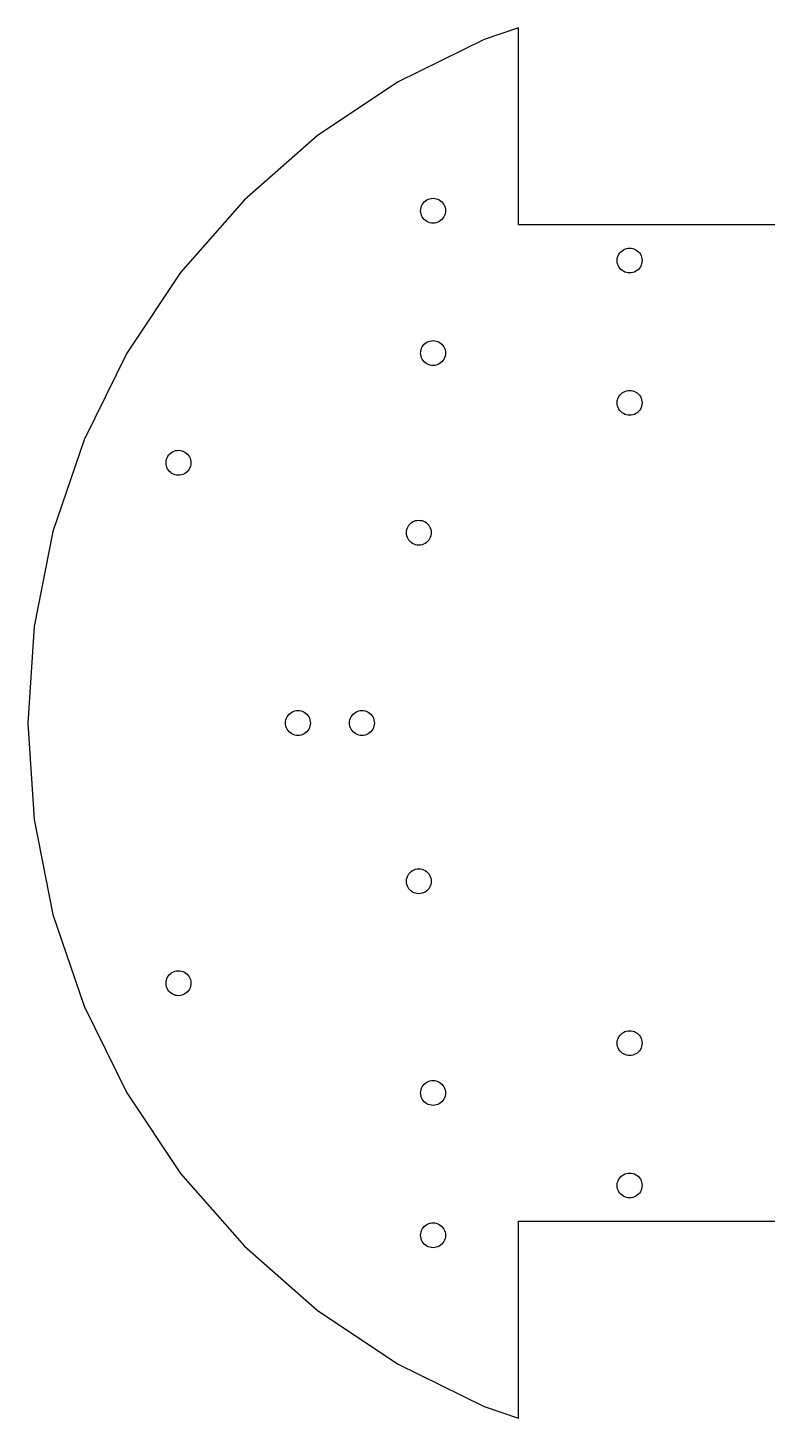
# Model space of a CAD drawing. Header units: metres. Extents: x -104 to 104, y -98 to 98.
# Drawn here: x -104 to 0, y -97.7 to 97.7 of the extents above; entities that cross this region are included whole.
import ezdxf

# ---------------------------------------------------------------- set-up
doc = ezdxf.new("R2010")
doc.units = ezdxf.units.M

msp = doc.modelspace()

# ---------------------------------------------------------------- linework, layer by layer
for p, q in [((-35, 97.7125), (-39.7991, 96.0835)), ((-35, 70), (-35, 97.7125)), ((-39.7991, 96.0835), (-52, 90.0666)), ((-52, 90.0666), (-63.3112, 82.5087)), ((-63.3112, 82.5087), (-73.5391, 73.5391)), ((-73.5391, 73.5391), (-82.5087, 63.3112)), ((-48.735, 72.2284), (-48.6904, 72.4529)), ((-48.6904, 72.4529), (-48.6168, 72.6697)), ((-48.6168, 72.6697), (-48.5155, 72.875)), ((-48.5155, 72.875), (-48.3884, 73.0653)), ((-48.3884, 73.0653), (-48.2374, 73.2374)), ((-48.2374, 73.2374), (-48.0653, 73.3884)), ((-48.0653, 73.3884), (-47.875, 73.5155)), ((-47.875, 73.5155), (-47.6697, 73.6168)), ((-47.6697, 73.6168), (-47.4529, 73.6904)), ((-47.4529, 73.6904), (-47.2284, 73.735)), ((-47.2284, 73.735), (-47, 73.75)), ((-47, 73.75), (-46.7716, 73.735)), ((-46.7716, 73.735), (-46.5471, 73.6904)), ((-46.5471, 73.6904), (-46.3303, 73.6168)), ((-46.3303, 73.6168), (-46.125, 73.5155)), ((-46.125, 73.5155), (-45.9347, 73.3884)), ((-45.9347, 73.3884), (-45.7626, 73.2374)), ((-45.7626, 73.2374), (-45.6116, 73.0653)), ((-45.6116, 73.0653), (-45.4845, 72.875)), ((-45.4845, 72.875), (-45.3832, 72.6697)), ((-45.3832, 72.6697), (-45.3096, 72.4529)), ((-45.3096, 72.4529), (-45.265, 72.2284)), ((-48.75, 72), (-48.735, 72.2284)), ((-48.735, 71.7716), (-48.75, 72)), ((-48.6904, 71.5471), (-48.735, 71.7716)), ((-48.6168, 71.3303), (-48.6904, 71.5471)), ((-48.5155, 71.125), (-48.6168, 71.3303)), ((-48.3884, 70.9347), (-48.5155, 71.125)), ((-48.2374, 70.7626), (-48.3884, 70.9347)), ((-48.0653, 70.6116), (-48.2374, 70.7626)), ((-47.875, 70.4845), (-48.0653, 70.6116)), ((-47.6697, 70.3832), (-47.875, 70.4845)), ((-47.4529, 70.3096), (-47.6697, 70.3832)), ((-46.3303, 70.3832), (-46.5471, 70.3096)), ((-46.125, 70.4845), (-46.3303, 70.3832)), ((-45.9347, 70.6116), (-46.125, 70.4845)), ((-45.7626, 70.7626), (-45.9347, 70.6116)), ((-45.6116, 70.9347), (-45.7626, 70.7626)), ((-45.4845, 71.125), (-45.6116, 70.9347)), ((-45.3832, 71.3303), (-45.4845, 71.125)), ((-45.3096, 71.5471), (-45.3832, 71.3303)), ((-45.265, 71.7716), (-45.3096, 71.5471)), ((-45.265, 72.2284), (-45.25, 72)), ((-45.25, 72), (-45.265, 71.7716)), ((-47.2284, 70.265), (-47.4529, 70.3096)), ((-47, 70.25), (-47.2284, 70.265)), ((-46.7716, 70.265), (-47, 70.25)), ((-46.5471, 70.3096), (-46.7716, 70.265)), ((35, 70), (-35, 70)), ((-20.4153, 66.3884), (-20.225, 66.5155)), ((-20.225, 66.5155), (-20.0197, 66.6168)), ((-20.0197, 66.6168), (-19.8029, 66.6904)), ((-19.8029, 66.6904), (-19.5784, 66.735)), ((-19.5784, 66.735), (-19.35, 66.75)), ((-19.35, 66.75), (-19.1216, 66.735)), ((-19.1216, 66.735), (-18.8971, 66.6904)), ((-18.8971, 66.6904), (-18.6803, 66.6168)), ((-18.6803, 66.6168), (-18.475, 66.5155)), ((-18.475, 66.5155), (-18.2847, 66.3884)), ((-21.1, 65), (-21.085, 65.2284)), ((-21.085, 64.7716), (-21.1, 65)), ((-21.085, 65.2284), (-21.0404, 65.4529)), ((-21.0404, 64.5471), (-21.085, 64.7716)), ((-21.0404, 65.4529), (-20.9668, 65.6697)), ((-20.9668, 64.3303), (-21.0404, 64.5471)), ((-20.9668, 65.6697), (-20.8655, 65.875)), ((-20.8655, 65.875), (-20.7384, 66.0653)), ((-20.7384, 66.0653), (-20.5874, 66.2374)), ((-20.5874, 66.2374), (-20.4153, 66.3884)), ((-18.2847, 66.3884), (-18.1126, 66.2374)), ((-18.1126, 66.2374), (-17.9616, 66.0653)), ((-17.9616, 66.0653), (-17.8345, 65.875)), ((-17.8345, 65.875), (-17.7332, 65.6697)), ((-17.7332, 65.6697), (-17.6596, 65.4529)), ((-17.6596, 64.5471), (-17.7332, 64.3303)), ((-17.6596, 65.4529), (-17.615, 65.2284)), ((-17.615, 64.7716), (-17.6596, 64.5471)), ((-17.615, 65.2284), (-17.6, 65)), ((-17.6, 65), (-17.615, 64.7716)), ((-82.5087, 63.3112), (-90.0666, 52)), ((-20.8655, 64.125), (-20.9668, 64.3303)), ((-20.7384, 63.9347), (-20.8655, 64.125)), ((-20.5874, 63.7626), (-20.7384, 63.9347)), ((-20.4153, 63.6116), (-20.5874, 63.7626)), ((-20.225, 63.4845), (-20.4153, 63.6116)), ((-20.0197, 63.3832), (-20.225, 63.4845)), ((-19.8029, 63.3096), (-20.0197, 63.3832)), ((-19.5784, 63.265), (-19.8029, 63.3096)), ((-19.35, 63.25), (-19.5784, 63.265)), ((-19.1216, 63.265), (-19.35, 63.25)), ((-18.8971, 63.3096), (-19.1216, 63.265)), ((-18.6803, 63.3832), (-18.8971, 63.3096)), ((-18.475, 63.4845), (-18.6803, 63.3832)), ((-18.2847, 63.6116), (-18.475, 63.4845)), ((-18.1126, 63.7626), (-18.2847, 63.6116)), ((-17.9616, 63.9347), (-18.1126, 63.7626)), ((-17.8345, 64.125), (-17.9616, 63.9347)), ((-17.7332, 64.3303), (-17.8345, 64.125)), ((-48.6168, 52.6697), (-48.5155, 52.875)), ((-48.5155, 52.875), (-48.3884, 53.0653)), ((-48.3884, 53.0653), (-48.2374, 53.2374)), ((-48.2374, 53.2374), (-48.0653, 53.3884)), ((-48.0653, 53.3884), (-47.875, 53.5155)), ((-47.875, 53.5155), (-47.6697, 53.6168)), ((-47.6697, 53.6168), (-47.4529, 53.6904)), ((-47.4529, 53.6904), (-47.2284, 53.735)), ((-47.2284, 53.735), (-47, 53.75)), ((-47, 53.75), (-46.7716, 53.735)), ((-46.7716, 53.735), (-46.5471, 53.6904)), ((-46.5471, 53.6904), (-46.3303, 53.6168)), ((-46.3303, 53.6168), (-46.125, 53.5155)), ((-46.125, 53.5155), (-45.9347, 53.3884)), ((-45.9347, 53.3884), (-45.7626, 53.2374)), ((-45.7626, 53.2374), (-45.6116, 53.0653)), ((-45.6116, 53.0653), (-45.4845, 52.875)), ((-45.4845, 52.875), (-45.3832, 52.6697)), ((-90.0666, 52), (-96.0835, 39.7991)), ((-48.75, 52), (-48.735, 52.2284)), ((-48.735, 51.7716), (-48.75, 52)), ((-48.735, 52.2284), (-48.6904, 52.4529)), ((-48.6904, 51.5471), (-48.735, 51.7716)), ((-48.6904, 52.4529), (-48.6168, 52.6697)), ((-48.6168, 51.3303), (-48.6904, 51.5471)), ((-48.5155, 51.125), (-48.6168, 51.3303)), ((-48.3884, 50.9347), (-48.5155, 51.125)), ((-48.2374, 50.7626), (-48.3884, 50.9347)), ((-45.6116, 50.9347), (-45.7626, 50.7626)), ((-45.4845, 51.125), (-45.6116, 50.9347)), ((-45.3832, 51.3303), (-45.4845, 51.125)), ((-45.3832, 52.6697), (-45.3096, 52.4529)), ((-45.3096, 51.5471), (-45.3832, 51.3303)), ((-45.3096, 52.4529), (-45.265, 52.2284)), ((-45.265, 51.7716), (-45.3096, 51.5471)), ((-45.265, 52.2284), (-45.25, 52)), ((-45.25, 52), (-45.265, 51.7716)), ((-48.0653, 50.6116), (-48.2374, 50.7626)), ((-47.875, 50.4845), (-48.0653, 50.6116)), ((-47.6697, 50.3832), (-47.875, 50.4845)), ((-47.4529, 50.3096), (-47.6697, 50.3832)), ((-47.2284, 50.265), (-47.4529, 50.3096)), ((-47, 50.25), (-47.2284, 50.265)), ((-46.7716, 50.265), (-47, 50.25)), ((-46.5471, 50.3096), (-46.7716, 50.265)), ((-46.3303, 50.3832), (-46.5471, 50.3096)), ((-46.125, 50.4845), (-46.3303, 50.3832)), ((-45.9347, 50.6116), (-46.125, 50.4845)), ((-45.7626, 50.7626), (-45.9347, 50.6116)), ((-21.1, 45), (-21.085, 45.2284)), ((-21.085, 44.7716), (-21.1, 45)), ((-21.085, 45.2284), (-21.0404, 45.4529)), ((-21.0404, 45.4529), (-20.9668, 45.6697)), ((-20.9668, 45.6697), (-20.8655, 45.875)), ((-20.8655, 45.875), (-20.7384, 46.0653)), ((-20.7384, 46.0653), (-20.5874, 46.2374)), ((-20.5874, 46.2374), (-20.4153, 46.3884)), ((-20.4153, 46.3884), (-20.225, 46.5155)), ((-20.225, 46.5155), (-20.0197, 46.6168)), ((-20.0197, 46.6168), (-19.8029, 46.6904)), ((-19.8029, 46.6904), (-19.5784, 46.735)), ((-19.5784, 46.735), (-19.35, 46.75)), ((-19.35, 46.75), (-19.1216, 46.735)), ((-19.1216, 46.735), (-18.8971, 46.6904)), ((-18.8971, 46.6904), (-18.6803, 46.6168)), ((-18.6803, 46.6168), (-18.475, 46.5155)), ((-18.475, 46.5155), (-18.2847, 46.3884)), ((-18.2847, 46.3884), (-18.1126, 46.2374)), ((-18.1126, 46.2374), (-17.9616, 46.0653)), ((-17.9616, 46.0653), (-17.8345, 45.875)), ((-17.8345, 45.875), (-17.7332, 45.6697)), ((-17.7332, 45.6697), (-17.6596, 45.4529)), ((-17.6596, 45.4529), (-17.615, 45.2284)), ((-17.615, 45.2284), (-17.6, 45)), ((-17.6, 45), (-17.615, 44.7716)), ((-21.0404, 44.5471), (-21.085, 44.7716)), ((-20.9668, 44.3303), (-21.0404, 44.5471)), ((-20.8655, 44.125), (-20.9668, 44.3303)), ((-20.7384, 43.9347), (-20.8655, 44.125)), ((-20.5874, 43.7626), (-20.7384, 43.9347)), ((-20.4153, 43.6116), (-20.5874, 43.7626)), ((-20.225, 43.4845), (-20.4153, 43.6116)), ((-20.0197, 43.3832), (-20.225, 43.4845)), ((-19.8029, 43.3096), (-20.0197, 43.3832)), ((-19.5784, 43.265), (-19.8029, 43.3096)), ((-19.35, 43.25), (-19.5784, 43.265)), ((-19.1216, 43.265), (-19.35, 43.25)), ((-18.8971, 43.3096), (-19.1216, 43.265)), ((-18.6803, 43.3832), (-18.8971, 43.3096)), ((-18.475, 43.4845), (-18.6803, 43.3832)), ((-18.2847, 43.6116), (-18.475, 43.4845)), ((-18.1126, 43.7626), (-18.2847, 43.6116)), ((-17.9616, 43.9347), (-18.1126, 43.7626)), ((-17.8345, 44.125), (-17.9616, 43.9347)), ((-17.7332, 44.3303), (-17.8345, 44.125)), ((-17.6596, 44.5471), (-17.7332, 44.3303)), ((-17.615, 44.7716), (-17.6596, 44.5471)), ((-96.0835, 39.7991), (-100.456, 26.9172)), ((-84.4805, 37.0734), (-84.4013, 37.2882)), ((-84.4013, 37.2882), (-84.2947, 37.4908)), ((-84.2947, 37.4908), (-84.1626, 37.6777)), ((-84.1626, 37.6777), (-84.0072, 37.8458)), ((-84.0072, 37.8458), (-83.8312, 37.9922)), ((-83.8312, 37.9922), (-83.6376, 38.1144)), ((-83.6376, 38.1144), (-83.4297, 38.2102)), ((-83.4297, 38.2102), (-83.2111, 38.2781)), ((-83.2111, 38.2781), (-82.9855, 38.3168)), ((-82.9855, 38.3168), (-82.7568, 38.3258)), ((-82.7568, 38.3258), (-82.5288, 38.3049)), ((-82.5288, 38.3049), (-82.3056, 38.2544)), ((-82.3056, 38.2544), (-82.0908, 38.1751)), ((-82.0908, 38.1751), (-81.8882, 38.0685)), ((-81.8882, 38.0685), (-81.7013, 37.9364)), ((-81.7013, 37.9364), (-81.5332, 37.781)), ((-81.5332, 37.781), (-81.3868, 37.605)), ((-81.3868, 37.605), (-81.2647, 37.4114)), ((-81.2647, 37.4114), (-81.1688, 37.2036)), ((-81.1688, 37.2036), (-81.1009, 36.985)), ((-84.552, 36.6222), (-84.531, 36.8502)), ((-84.543, 36.3935), (-84.552, 36.6222)), ((-84.5042, 36.1679), (-84.543, 36.3935)), ((-84.531, 36.8502), (-84.4805, 37.0734)), ((-84.4364, 35.9493), (-84.5042, 36.1679)), ((-84.3405, 35.7414), (-84.4364, 35.9493)), ((-84.2184, 35.5478), (-84.3405, 35.7414)), ((-84.072, 35.3718), (-84.2184, 35.5478)), ((-83.9039, 35.2164), (-84.072, 35.3718)), ((-83.717, 35.0843), (-83.9039, 35.2164)), ((-81.598, 35.307), (-81.774, 35.1606)), ((-81.4426, 35.4751), (-81.598, 35.307)), ((-81.3105, 35.662), (-81.4426, 35.4751)), ((-81.2039, 35.8646), (-81.3105, 35.662)), ((-81.1247, 36.0794), (-81.2039, 35.8646)), ((-81.0741, 36.3027), (-81.1247, 36.0794)), ((-81.1009, 36.985), (-81.0622, 36.7593)), ((-81.0532, 36.5306), (-81.0741, 36.3027)), ((-81.0622, 36.7593), (-81.0532, 36.5306)), ((-83.5144, 34.9777), (-83.717, 35.0843)), ((-83.2996, 34.8985), (-83.5144, 34.9777)), ((-83.0764, 34.848), (-83.2996, 34.8985)), ((-82.8484, 34.827), (-83.0764, 34.848)), ((-82.6197, 34.836), (-82.8484, 34.827)), ((-82.3941, 34.8748), (-82.6197, 34.836)), ((-82.1754, 34.9427), (-82.3941, 34.8748)), ((-81.9676, 35.0385), (-82.1754, 34.9427)), ((-81.774, 35.1606), (-81.9676, 35.0385)), ((-50.6904, 27.2029), (-50.6168, 27.4197)), ((-50.6168, 27.4197), (-50.5155, 27.625)), ((-50.5155, 27.625), (-50.3884, 27.8153)), ((-50.3884, 27.8153), (-50.2374, 27.9874)), ((-50.2374, 27.9874), (-50.0653, 28.1384)), ((-50.0653, 28.1384), (-49.875, 28.2655)), ((-49.875, 28.2655), (-49.6697, 28.3668)), ((-49.6697, 28.3668), (-49.4529, 28.4404)), ((-49.4529, 28.4404), (-49.2284, 28.485)), ((-49.2284, 28.485), (-49, 28.5)), ((-49, 28.5), (-48.7716, 28.485)), ((-48.7716, 28.485), (-48.5471, 28.4404)), ((-48.5471, 28.4404), (-48.3303, 28.3668)), ((-48.3303, 28.3668), (-48.125, 28.2655)), ((-48.125, 28.2655), (-47.9347, 28.1384)), ((-47.9347, 28.1384), (-47.7626, 27.9874)), ((-47.7626, 27.9874), (-47.6116, 27.8153)), ((-47.6116, 27.8153), (-47.4845, 27.625)), ((-47.4845, 27.625), (-47.3832, 27.4197)), ((-47.3832, 27.4197), (-47.3096, 27.2029)), ((-100.456, 26.9172), (-103.11, 13.5747)), ((-50.75, 26.75), (-50.735, 26.9784)), ((-50.735, 26.5216), (-50.75, 26.75)), ((-50.735, 26.9784), (-50.6904, 27.2029)), ((-50.6904, 26.2971), (-50.735, 26.5216)), ((-50.6168, 26.0803), (-50.6904, 26.2971)), ((-50.5155, 25.875), (-50.6168, 26.0803)), ((-50.3884, 25.6847), (-50.5155, 25.875)), ((-50.2374, 25.5126), (-50.3884, 25.6847)), ((-50.0653, 25.3616), (-50.2374, 25.5126)), ((-47.7626, 25.5126), (-47.9347, 25.3616)), ((-47.6116, 25.6847), (-47.7626, 25.5126)), ((-47.4845, 25.875), (-47.6116, 25.6847)), ((-47.3832, 26.0803), (-47.4845, 25.875)), ((-47.3096, 26.2971), (-47.3832, 26.0803)), ((-47.3096, 27.2029), (-47.265, 26.9784)), ((-47.265, 26.5216), (-47.3096, 26.2971)), ((-47.265, 26.9784), (-47.25, 26.75)), ((-47.25, 26.75), (-47.265, 26.5216)), ((-49.875, 25.2345), (-50.0653, 25.3616)), ((-49.6697, 25.1332), (-49.875, 25.2345)), ((-49.4529, 25.0596), (-49.6697, 25.1332)), ((-49.2284, 25.015), (-49.4529, 25.0596)), ((-49, 25), (-49.2284, 25.015)), ((-48.7716, 25.015), (-49, 25)), ((-48.5471, 25.0596), (-48.7716, 25.015)), ((-48.3303, 25.1332), (-48.5471, 25.0596)), ((-48.125, 25.2345), (-48.3303, 25.1332)), ((-47.9347, 25.3616), (-48.125, 25.2345)), ((-103.11, 13.5747), (-104, 0)), ((-104, 0), (-103.11, -13.5747)), ((-67.75, 0), (-67.735, 0.22842)), ((-67.735, -0.22842), (-67.75, 0)), ((-67.735, 0.22842), (-67.6904, 0.45293)), ((-67.6904, 0.45293), (-67.6168, 0.6697)), ((-67.6168, 0.6697), (-67.5155, 0.875)), ((-67.5155, 0.875), (-67.3884, 1.06533)), ((-67.3884, 1.06533), (-67.2374, 1.23744)), ((-67.2374, 1.23744), (-67.0653, 1.38837)), ((-67.0653, 1.38837), (-66.875, 1.51554)), ((-66.875, 1.51554), (-66.6697, 1.61679)), ((-66.6697, 1.61679), (-66.4529, 1.69037)), ((-66.4529, 1.69037), (-66.2284, 1.73503)), ((-66.2284, 1.73503), (-66, 1.75)), ((-66, 1.75), (-65.7716, 1.73503)), ((-65.7716, 1.73503), (-65.5471, 1.69037)), ((-65.5471, 1.69037), (-65.3303, 1.61679)), ((-65.3303, 1.61679), (-65.125, 1.51554)), ((-65.125, 1.51554), (-64.9347, 1.38837)), ((-64.9347, 1.38837), (-64.7626, 1.23744)), ((-64.7626, 1.23744), (-64.6116, 1.06533)), ((-64.6116, 1.06533), (-64.4845, 0.875)), ((-64.4845, 0.875), (-64.3832, 0.6697)), ((-64.3832, 0.6697), (-64.3096, 0.45293)), ((-64.3096, 0.45293), (-64.265, 0.22842)), ((-64.265, 0.22842), (-64.25, 0)), ((-64.25, 0), (-64.265, -0.22842)), ((-58.75, 0), (-58.735, 0.22842)), ((-58.735, -0.22842), (-58.75, 0)), ((-58.735, 0.22842), (-58.6904, 0.45293)), ((-58.6904, 0.45293), (-58.6168, 0.6697)), ((-58.6168, 0.6697), (-58.5155, 0.875)), ((-58.5155, 0.875), (-58.3884, 1.06533)), ((-58.3884, 1.06533), (-58.2374, 1.23744)), ((-58.2374, 1.23744), (-58.0653, 1.38837)), ((-58.0653, 1.38837), (-57.875, 1.51554)), ((-57.875, 1.51554), (-57.6697, 1.61679)), ((-57.6697, 1.61679), (-57.4529, 1.69037)), ((-57.4529, 1.69037), (-57.2284, 1.73503)), ((-57.2284, 1.73503), (-57, 1.75)), ((-57, 1.75), (-56.7716, 1.73503)), ((-56.7716, 1.73503), (-56.5471, 1.69037)), ((-56.5471, 1.69037), (-56.3303, 1.61679)), ((-56.3303, 1.61679), (-56.125, 1.51554)), ((-56.125, 1.51554), (-55.9347, 1.38837)), ((-55.9347, 1.38837), (-55.7626, 1.23744)), ((-55.7626, 1.23744), (-55.6116, 1.06533)), ((-55.6116, 1.06533), (-55.4845, 0.875)), ((-55.4845, 0.875), (-55.3832, 0.6697)), ((-55.3832, 0.6697), (-55.3096, 0.45293)), ((-55.3096, 0.45293), (-55.265, 0.22842)), ((-55.265, 0.22842), (-55.25, 0)), ((-55.25, 0), (-55.265, -0.22842)), ((-67.6904, -0.45293), (-67.735, -0.22842)), ((-67.6168, -0.6697), (-67.6904, -0.45293)), ((-67.5155, -0.875), (-67.6168, -0.6697)), ((-67.3884, -1.06533), (-67.5155, -0.875)), ((-67.2374, -1.23744), (-67.3884, -1.06533)), ((-67.0653, -1.38837), (-67.2374, -1.23744)), ((-66.875, -1.51554), (-67.0653, -1.38837)), ((-66.6697, -1.61679), (-66.875, -1.51554)), ((-66.4529, -1.69037), (-66.6697, -1.61679)), ((-66.2284, -1.73503), (-66.4529, -1.69037)), ((-66, -1.75), (-66.2284, -1.73503)), ((-65.7716, -1.73503), (-66, -1.75)), ((-65.5471, -1.69037), (-65.7716, -1.73503)), ((-65.3303, -1.61679), (-65.5471, -1.69037)), ((-65.125, -1.51554), (-65.3303, -1.61679)), ((-64.9347, -1.38837), (-65.125, -1.51554)), ((-64.7626, -1.23744), (-64.9347, -1.38837)), ((-64.6116, -1.06533), (-64.7626, -1.23744)), ((-64.4845, -0.875), (-64.6116, -1.06533)), ((-64.3832, -0.6697), (-64.4845, -0.875)), ((-64.3096, -0.45293), (-64.3832, -0.6697)), ((-64.265, -0.22842), (-64.3096, -0.45293)), ((-58.6904, -0.45293), (-58.735, -0.22842)), ((-58.6168, -0.6697), (-58.6904, -0.45293)), ((-58.5155, -0.875), (-58.6168, -0.6697)), ((-58.3884, -1.06533), (-58.5155, -0.875)), ((-58.2374, -1.23744), (-58.3884, -1.06533)), ((-58.0653, -1.38837), (-58.2374, -1.23744)), ((-57.875, -1.51554), (-58.0653, -1.38837)), ((-57.6697, -1.61679), (-57.875, -1.51554)), ((-57.4529, -1.69037), (-57.6697, -1.61679)), ((-57.2284, -1.73503), (-57.4529, -1.69037)), ((-57, -1.75), (-57.2284, -1.73503)), ((-56.7716, -1.73503), (-57, -1.75)), ((-56.5471, -1.69037), (-56.7716, -1.73503)), ((-56.3303, -1.61679), (-56.5471, -1.69037)), ((-56.125, -1.51554), (-56.3303, -1.61679)), ((-55.9347, -1.38837), (-56.125, -1.51554)), ((-55.7626, -1.23744), (-55.9347, -1.38837)), ((-55.6116, -1.06533), (-55.7626, -1.23744)), ((-55.4845, -0.875), (-55.6116, -1.06533)), ((-55.3832, -0.6697), (-55.4845, -0.875)), ((-55.3096, -0.45293), (-55.3832, -0.6697)), ((-55.265, -0.22842), (-55.3096, -0.45293)), ((-103.11, -13.5747), (-100.456, -26.9172)), ((-50.6168, -21.5803), (-50.5155, -21.375)), ((-50.5155, -21.375), (-50.3884, -21.1847)), ((-50.3884, -21.1847), (-50.2374, -21.0126)), ((-50.2374, -21.0126), (-50.0653, -20.8616)), ((-50.0653, -20.8616), (-49.875, -20.7345)), ((-49.875, -20.7345), (-49.6697, -20.6332)), ((-49.6697, -20.6332), (-49.4529, -20.5596)), ((-49.4529, -20.5596), (-49.2284, -20.515)), ((-49.2284, -20.515), (-49, -20.5)), ((-49, -20.5), (-48.7716, -20.515)), ((-48.7716, -20.515), (-48.5471, -20.5596)), ((-48.5471, -20.5596), (-48.3303, -20.6332)), ((-48.3303, -20.6332), (-48.125, -20.7345)), ((-48.125, -20.7345), (-47.9347, -20.8616)), ((-47.9347, -20.8616), (-47.7626, -21.0126)), ((-47.7626, -21.0126), (-47.6116, -21.1847)), ((-47.6116, -21.1847), (-47.4845, -21.375)), ((-47.4845, -21.375), (-47.3832, -21.5803)), ((-50.75, -22.25), (-50.735, -22.0216)), ((-50.735, -22.4784), (-50.75, -22.25)), ((-50.735, -22.0216), (-50.6904, -21.7971)), ((-50.6904, -22.7029), (-50.735, -22.4784)), ((-50.6904, -21.7971), (-50.6168, -21.5803)), ((-50.6168, -22.9197), (-50.6904, -22.7029)), ((-50.5155, -23.125), (-50.6168, -22.9197)), ((-50.3884, -23.3153), (-50.5155, -23.125)), ((-50.2374, -23.4874), (-50.3884, -23.3153)), ((-47.6116, -23.3153), (-47.7626, -23.4874)), ((-47.4845, -23.125), (-47.6116, -23.3153)), ((-47.3832, -22.9197), (-47.4845, -23.125)), ((-47.3832, -21.5803), (-47.3096, -21.7971)), ((-47.3096, -22.7029), (-47.3832, -22.9197)), ((-47.3096, -21.7971), (-47.265, -22.0216)), ((-47.265, -22.4784), (-47.3096, -22.7029)), ((-47.265, -22.0216), (-47.25, -22.25)), ((-47.25, -22.25), (-47.265, -22.4784)), ((-50.0653, -23.6384), (-50.2374, -23.4874)), ((-49.875, -23.7655), (-50.0653, -23.6384)), ((-49.6697, -23.8668), (-49.875, -23.7655)), ((-49.4529, -23.9404), (-49.6697, -23.8668)), ((-49.2284, -23.985), (-49.4529, -23.9404)), ((-49, -24), (-49.2284, -23.985)), ((-48.7716, -23.985), (-49, -24)), ((-48.5471, -23.9404), (-48.7716, -23.985)), ((-48.3303, -23.8668), (-48.5471, -23.9404)), ((-48.125, -23.7655), (-48.3303, -23.8668)), ((-47.9347, -23.6384), (-48.125, -23.7655)), ((-47.7626, -23.4874), (-47.9347, -23.6384)), ((-100.456, -26.9172), (-96.0835, -39.7991)), ((-83.9039, -35.2164), (-83.717, -35.0843)), ((-83.717, -35.0843), (-83.5144, -34.9777)), ((-83.5144, -34.9777), (-83.2996, -34.8985)), ((-83.2996, -34.8985), (-83.0764, -34.848)), ((-83.0764, -34.848), (-82.8484, -34.827)), ((-82.8484, -34.827), (-82.6197, -34.836)), ((-82.6197, -34.836), (-82.3941, -34.8748)), ((-82.3941, -34.8748), (-82.1754, -34.9427)), ((-82.1754, -34.9427), (-81.9676, -35.0385)), ((-81.9676, -35.0385), (-81.774, -35.1606)), ((-81.774, -35.1606), (-81.598, -35.307)), ((-84.552, -36.6222), (-84.543, -36.3935)), ((-84.531, -36.8502), (-84.552, -36.6222)), ((-84.543, -36.3935), (-84.5042, -36.1679)), ((-84.4805, -37.0734), (-84.531, -36.8502)), ((-84.5042, -36.1679), (-84.4364, -35.9493)), ((-84.4013, -37.2882), (-84.4805, -37.0734)), ((-84.4364, -35.9493), (-84.3405, -35.7414)), ((-84.3405, -35.7414), (-84.2184, -35.5478)), ((-84.2184, -35.5478), (-84.072, -35.3718)), ((-84.072, -35.3718), (-83.9039, -35.2164)), ((-81.598, -35.307), (-81.4426, -35.4751)), ((-81.4426, -35.4751), (-81.3105, -35.662)), ((-81.3105, -35.662), (-81.2039, -35.8646)), ((-81.2039, -35.8646), (-81.1247, -36.0794)), ((-81.1009, -36.985), (-81.1688, -37.2036)), ((-81.1247, -36.0794), (-81.0741, -36.3027)), ((-81.0622, -36.7593), (-81.1009, -36.985)), ((-81.0741, -36.3027), (-81.0532, -36.5306)), ((-81.0532, -36.5306), (-81.0622, -36.7593)), ((-84.2947, -37.4908), (-84.4013, -37.2882)), ((-84.1626, -37.6777), (-84.2947, -37.4908)), ((-84.0072, -37.8458), (-84.1626, -37.6777)), ((-83.8312, -37.9922), (-84.0072, -37.8458)), ((-83.6376, -38.1144), (-83.8312, -37.9922)), ((-83.4297, -38.2102), (-83.6376, -38.1144)), ((-83.2111, -38.2781), (-83.4297, -38.2102)), ((-82.9855, -38.3168), (-83.2111, -38.2781)), ((-82.7568, -38.3258), (-82.9855, -38.3168)), ((-82.5288, -38.3049), (-82.7568, -38.3258)), ((-82.3056, -38.2544), (-82.5288, -38.3049)), ((-82.0908, -38.1751), (-82.3056, -38.2544)), ((-81.8882, -38.0685), (-82.0908, -38.1751)), ((-81.7013, -37.9364), (-81.8882, -38.0685)), ((-81.5332, -37.781), (-81.7013, -37.9364)), ((-81.3868, -37.605), (-81.5332, -37.781)), ((-81.2647, -37.4114), (-81.3868, -37.605)), ((-81.1688, -37.2036), (-81.2647, -37.4114)), ((-96.0835, -39.7991), (-90.0666, -52)), ((-21.1, -45), (-21.085, -44.7716)), ((-21.085, -44.7716), (-21.0404, -44.5471)), ((-21.0404, -44.5471), (-20.9668, -44.3303)), ((-20.9668, -44.3303), (-20.8655, -44.125)), ((-20.8655, -44.125), (-20.7384, -43.9347)), ((-20.7384, -43.9347), (-20.5874, -43.7626)), ((-20.5874, -43.7626), (-20.4153, -43.6116)), ((-20.4153, -43.6116), (-20.225, -43.4845)), ((-20.225, -43.4845), (-20.0197, -43.3832)), ((-20.0197, -43.3832), (-19.8029, -43.3096)), ((-19.8029, -43.3096), (-19.5784, -43.265)), ((-19.5784, -43.265), (-19.35, -43.25)), ((-19.35, -43.25), (-19.1216, -43.265)), ((-19.1216, -43.265), (-18.8971, -43.3096)), ((-18.8971, -43.3096), (-18.6803, -43.3832)), ((-18.6803, -43.3832), (-18.475, -43.4845)), ((-18.475, -43.4845), (-18.2847, -43.6116)), ((-18.2847, -43.6116), (-18.1126, -43.7626)), ((-18.1126, -43.7626), (-17.9616, -43.9347)), ((-17.9616, -43.9347), (-17.8345, -44.125)), ((-17.8345, -44.125), (-17.7332, -44.3303)), ((-17.7332, -44.3303), (-17.6596, -44.5471)), ((-17.6596, -44.5471), (-17.615, -44.7716)), ((-17.615, -44.7716), (-17.6, -45)), ((-21.085, -45.2284), (-21.1, -45)), ((-21.0404, -45.4529), (-21.085, -45.2284)), ((-20.9668, -45.6697), (-21.0404, -45.4529)), ((-20.8655, -45.875), (-20.9668, -45.6697)), ((-20.7384, -46.0653), (-20.8655, -45.875)), ((-20.5874, -46.2374), (-20.7384, -46.0653)), ((-20.4153, -46.3884), (-20.5874, -46.2374)), ((-20.225, -46.5155), (-20.4153, -46.3884)), ((-20.0197, -46.6168), (-20.225, -46.5155)), ((-19.8029, -46.6904), (-20.0197, -46.6168)), ((-19.5784, -46.735), (-19.8029, -46.6904)), ((-19.35, -46.75), (-19.5784, -46.735)), ((-19.1216, -46.735), (-19.35, -46.75)), ((-18.8971, -46.6904), (-19.1216, -46.735)), ((-18.6803, -46.6168), (-18.8971, -46.6904)), ((-18.475, -46.5155), (-18.6803, -46.6168)), ((-18.2847, -46.3884), (-18.475, -46.5155)), ((-18.1126, -46.2374), (-18.2847, -46.3884)), ((-17.9616, -46.0653), (-18.1126, -46.2374)), ((-17.8345, -45.875), (-17.9616, -46.0653)), ((-17.7332, -45.6697), (-17.8345, -45.875)), ((-17.6596, -45.4529), (-17.7332, -45.6697)), ((-17.615, -45.2284), (-17.6596, -45.4529)), ((-17.6, -45), (-17.615, -45.2284)), ((-48.3884, -50.9347), (-48.2374, -50.7626)), ((-48.2374, -50.7626), (-48.0653, -50.6116)), ((-48.0653, -50.6116), (-47.875, -50.4845)), ((-47.875, -50.4845), (-47.6697, -50.3832)), ((-47.6697, -50.3832), (-47.4529, -50.3096)), ((-47.4529, -50.3096), (-47.2284, -50.265)), ((-47.2284, -50.265), (-47, -50.25)), ((-47, -50.25), (-46.7716, -50.265)), ((-46.7716, -50.265), (-46.5471, -50.3096)), ((-46.5471, -50.3096), (-46.3303, -50.3832)), ((-46.3303, -50.3832), (-46.125, -50.4845)), ((-46.125, -50.4845), (-45.9347, -50.6116)), ((-45.9347, -50.6116), (-45.7626, -50.7626)), ((-45.7626, -50.7626), (-45.6116, -50.9347)), ((-90.0666, -52), (-82.5087, -63.3112)), ((-48.75, -52), (-48.735, -51.7716)), ((-48.735, -52.2284), (-48.75, -52)), ((-48.735, -51.7716), (-48.6904, -51.5471)), ((-48.6904, -52.4529), (-48.735, -52.2284)), ((-48.6904, -51.5471), (-48.6168, -51.3303)), ((-48.6168, -52.6697), (-48.6904, -52.4529)), ((-48.6168, -51.3303), (-48.5155, -51.125)), ((-48.5155, -52.875), (-48.6168, -52.6697)), ((-48.5155, -51.125), (-48.3884, -50.9347)), ((-45.6116, -50.9347), (-45.4845, -51.125)), ((-45.4845, -51.125), (-45.3832, -51.3303)), ((-45.3832, -52.6697), (-45.4845, -52.875)), ((-45.3832, -51.3303), (-45.3096, -51.5471)), ((-45.3096, -52.4529), (-45.3832, -52.6697)), ((-45.3096, -51.5471), (-45.265, -51.7716)), ((-45.265, -52.2284), (-45.3096, -52.4529)), ((-45.265, -51.7716), (-45.25, -52)), ((-45.25, -52), (-45.265, -52.2284)), ((-48.3884, -53.0653), (-48.5155, -52.875)), ((-48.2374, -53.2374), (-48.3884, -53.0653)), ((-48.0653, -53.3884), (-48.2374, -53.2374)), ((-47.875, -53.5155), (-48.0653, -53.3884)), ((-47.6697, -53.6168), (-47.875, -53.5155)), ((-47.4529, -53.6904), (-47.6697, -53.6168)), ((-47.2284, -53.735), (-47.4529, -53.6904)), ((-47, -53.75), (-47.2284, -53.735)), ((-46.7716, -53.735), (-47, -53.75)), ((-46.5471, -53.6904), (-46.7716, -53.735)), ((-46.3303, -53.6168), (-46.5471, -53.6904)), ((-46.125, -53.5155), (-46.3303, -53.6168)), ((-45.9347, -53.3884), (-46.125, -53.5155)), ((-45.7626, -53.2374), (-45.9347, -53.3884)), ((-45.6116, -53.0653), (-45.7626, -53.2374)), ((-45.4845, -52.875), (-45.6116, -53.0653)), ((-82.5087, -63.3112), (-73.5391, -73.5391)), ((-21.0404, -64.5471), (-20.9668, -64.3303)), ((-20.9668, -64.3303), (-20.8655, -64.125)), ((-20.8655, -64.125), (-20.7384, -63.9347)), ((-20.7384, -63.9347), (-20.5874, -63.7626)), ((-20.5874, -63.7626), (-20.4153, -63.6116)), ((-20.4153, -63.6116), (-20.225, -63.4845)), ((-20.225, -63.4845), (-20.0197, -63.3832)), ((-20.0197, -63.3832), (-19.8029, -63.3096)), ((-19.8029, -63.3096), (-19.5784, -63.265)), ((-19.5784, -63.265), (-19.35, -63.25)), ((-19.35, -63.25), (-19.1216, -63.265)), ((-19.1216, -63.265), (-18.8971, -63.3096)), ((-18.8971, -63.3096), (-18.6803, -63.3832)), ((-18.6803, -63.3832), (-18.475, -63.4845)), ((-18.475, -63.4845), (-18.2847, -63.6116)), ((-18.2847, -63.6116), (-18.1126, -63.7626)), ((-18.1126, -63.7626), (-17.9616, -63.9347)), ((-17.9616, -63.9347), (-17.8345, -64.125)), ((-17.8345, -64.125), (-17.7332, -64.3303)), ((-17.7332, -64.3303), (-17.6596, -64.5471)), ((-21.1, -65), (-21.085, -64.7716)), ((-21.085, -65.2284), (-21.1, -65)), ((-21.085, -64.7716), (-21.0404, -64.5471)), ((-21.0404, -65.4529), (-21.085, -65.2284)), ((-20.9668, -65.6697), (-21.0404, -65.4529)), ((-20.8655, -65.875), (-20.9668, -65.6697)), ((-20.7384, -66.0653), (-20.8655, -65.875)), ((-20.5874, -66.2374), (-20.7384, -66.0653)), ((-20.4153, -66.3884), (-20.5874, -66.2374)), ((-20.225, -66.5155), (-20.4153, -66.3884)), ((-18.2847, -66.3884), (-18.475, -66.5155)), ((-18.1126, -66.2374), (-18.2847, -66.3884)), ((-17.9616, -66.0653), (-18.1126, -66.2374)), ((-17.8345, -65.875), (-17.9616, -66.0653)), ((-17.7332, -65.6697), (-17.8345, -65.875)), ((-17.6596, -65.4529), (-17.7332, -65.6697)), ((-17.6596, -64.5471), (-17.615, -64.7716)), ((-17.615, -65.2284), (-17.6596, -65.4529)), ((-17.615, -64.7716), (-17.6, -65)), ((-17.6, -65), (-17.615, -65.2284)), ((-20.0197, -66.6168), (-20.225, -66.5155)), ((-19.8029, -66.6904), (-20.0197, -66.6168)), ((-19.5784, -66.735), (-19.8029, -66.6904)), ((-19.35, -66.75), (-19.5784, -66.735)), ((-19.1216, -66.735), (-19.35, -66.75)), ((-18.8971, -66.6904), (-19.1216, -66.735)), ((-18.6803, -66.6168), (-18.8971, -66.6904)), ((-18.475, -66.5155), (-18.6803, -66.6168)), ((-47.6697, -70.3832), (-47.4529, -70.3096)), ((-47.4529, -70.3096), (-47.2284, -70.265)), ((-47.2284, -70.265), (-47, -70.25)), ((-47, -70.25), (-46.7716, -70.265)), ((-46.7716, -70.265), (-46.5471, -70.3096)), ((-46.5471, -70.3096), (-46.3303, -70.3832)), ((-35, -97.7125), (-35, -70)), ((-35, -70), (35, -70)), ((-48.75, -72), (-48.735, -71.7716)), ((-48.735, -72.2284), (-48.75, -72)), ((-48.735, -71.7716), (-48.6904, -71.5471)), ((-48.6904, -72.4529), (-48.735, -72.2284)), ((-48.6904, -71.5471), (-48.6168, -71.3303)), ((-48.6168, -71.3303), (-48.5155, -71.125)), ((-48.5155, -71.125), (-48.3884, -70.9347)), ((-48.3884, -70.9347), (-48.2374, -70.7626)), ((-48.2374, -70.7626), (-48.0653, -70.6116)), ((-48.0653, -70.6116), (-47.875, -70.4845)), ((-47.875, -70.4845), (-47.6697, -70.3832)), ((-46.3303, -70.3832), (-46.125, -70.4845)), ((-46.125, -70.4845), (-45.9347, -70.6116)), ((-45.9347, -70.6116), (-45.7626, -70.7626)), ((-45.7626, -70.7626), (-45.6116, -70.9347)), ((-45.6116, -70.9347), (-45.4845, -71.125)), ((-45.4845, -71.125), (-45.3832, -71.3303)), ((-45.3832, -71.3303), (-45.3096, -71.5471)), ((-45.3096, -71.5471), (-45.265, -71.7716)), ((-45.265, -72.2284), (-45.3096, -72.4529)), ((-45.265, -71.7716), (-45.25, -72)), ((-45.25, -72), (-45.265, -72.2284)), ((-73.5391, -73.5391), (-63.3112, -82.5087)), ((-48.6168, -72.6697), (-48.6904, -72.4529)), ((-48.5155, -72.875), (-48.6168, -72.6697)), ((-48.3884, -73.0653), (-48.5155, -72.875)), ((-48.2374, -73.2374), (-48.3884, -73.0653)), ((-48.0653, -73.3884), (-48.2374, -73.2374)), ((-47.875, -73.5155), (-48.0653, -73.3884)), ((-47.6697, -73.6168), (-47.875, -73.5155)), ((-47.4529, -73.6904), (-47.6697, -73.6168)), ((-47.2284, -73.735), (-47.4529, -73.6904)), ((-47, -73.75), (-47.2284, -73.735)), ((-46.7716, -73.735), (-47, -73.75)), ((-46.5471, -73.6904), (-46.7716, -73.735)), ((-46.3303, -73.6168), (-46.5471, -73.6904)), ((-46.125, -73.5155), (-46.3303, -73.6168)), ((-45.9347, -73.3884), (-46.125, -73.5155)), ((-45.7626, -73.2374), (-45.9347, -73.3884)), ((-45.6116, -73.0653), (-45.7626, -73.2374)), ((-45.4845, -72.875), (-45.6116, -73.0653)), ((-45.3832, -72.6697), (-45.4845, -72.875)), ((-45.3096, -72.4529), (-45.3832, -72.6697)), ((-63.3112, -82.5087), (-52, -90.0666)), ((-52, -90.0666), (-39.7991, -96.0835)), ((-39.7991, -96.0835), (-35, -97.7125))]:
    msp.add_line(p, q)

doc.saveas('drawing.dxf')
